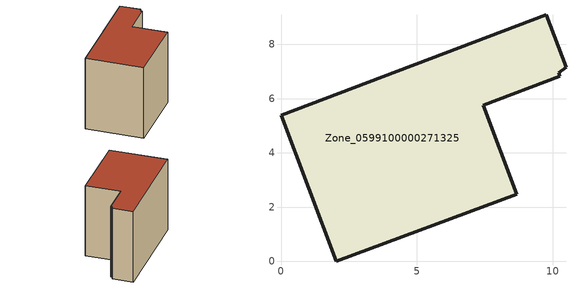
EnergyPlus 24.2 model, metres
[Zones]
Zone_0599100000271325
 floor ground (C_G): 10.22,6.95 10.27,6.81 7.45,5.75 8.68,2.48 2.03,0 0,5.39 9.77,9.09 10.5,7.15 z0
 wall outside (C_F): 2.03,0 8.68,2.48 7.45,5.75 10.27,6.81 10.22,6.95 10.5,7.15 9.77,9.09 0,5.39 2.03,0 z0:7.49
 roof outside (C_R): 10.27,6.81 10.22,6.95 10.5,7.15 9.77,9.09 0,5.39 2.03,0 8.68,2.48 7.45,5.75 z7.49
[BUILDING]
Pand.0599100000271325: North Axis=0; Terrain=City; Loads Convergence Tolerance Value=0.04; Temperature Convergence Tolerance Value=0.4; Solar Distribution=FullExterior; Maximum Number of Warmup Days=25; Minimum Number of Warmup Days=1
[Site:Location]
Rotterdam.The.Hague.AP_ZH_NLD Design_Conditions: Latitude=51.96; Longitude=4.45; Time Zone=1; Elevation=-4.5
[SITE:GROUNDTEMPERATURE:BUILDINGSURFACE]
18, 18, 18, 18, 18, 18, 18, 18, 18, 18, 18, 18
[MATERIAL] Thermal Absorptance=0.9; Solar Absorptance=0.7; Visible Absorptance=0.7
Name | Roughness | Thickness | Conductivity | Density | Specific Heat
G.TI.1946 | MediumSmooth | 0.15 | 1 | 540 | 1210
F.TI.1946 | Rough | 0.3 | 0.857143 | 1920 | 840
R.TI.1946 | MediumRough | 0.2 | 0.1 | 1500 | 1000
[CONSTRUCTION]
C_G: G.TI.1946
C_F: F.TI.1946
C_R: R.TI.1946
[ZONE]
Zone_0599100000271325: Type=1; Multiplier=1; Ceiling Height=Autocalculate; Volume=Autocalculate; Floor Area=autocalculate; Part of Total Floor Area=Yes
[ZONEINFILTRATION:DESIGNFLOWRATE]
Infil_Zone_0599100000271325: Zone or ZoneList or Space or SpaceList=Zone_0599100000271325; Schedule=AlwaysOn; Design Flow Rate Calculation Method=Flow/Area; Flow Rate per Floor Area=0.003; Constant Term Coefficient=1; Temperature Term Coefficient=0; Velocity Term Coefficient=0; Velocity Squared Term Coefficient=0
[HVACTEMPLATE:ZONE:IDEALLOADSAIRSYSTEM]
Zone_0599100000271325: Maximum Heating Supply Air Temperature=50; Minimum Cooling Supply Air Temperature=13; Maximum Heating Supply Air Humidity Ratio=0.0156; Minimum Cooling Supply Air Humidity Ratio=0.0077; Heating Limit=NoLimit; Cooling Limit=NoLimit; Dehumidification Control Type=ConstantSensibleHeatRatio; Cooling Sensible Heat Ratio=0.7; Dehumidification Setpoint=60; Humidification Control Type=None; Humidification Setpoint=30; Outdoor Air Method=None; Outdoor Air Flow Rate per Person=0.00944; Outdoor Air Flow Rate per Zone Floor Area=0; Outdoor Air Flow Rate per Zone=0; Demand Controlled Ventilation Type=None; Outdoor Air Economizer Type=NoEconomizer; Heat Recovery Type=None; Sensible Heat Recovery Effectiveness=0.7; Latent Heat Recovery Effectiveness=0.65
[ZONECONTROL:THERMOSTAT]
ThermostatControl_Zone_0599100000271325: Zone or ZoneList=Zone_0599100000271325; Control Type Schedule=DualSetpointControlType; Control 1=Thermostat_Zone_0599100000271325; Temperature Difference Between Cutout And Setpoint=0
[THERMOSTATSETPOINT:DUALSETPOINT]
Thermostat_Zone_0599100000271325: Heating Setpoint Temperature Schedule=HeatingSetpoint_Zone_0599100000271325; Cooling Setpoint Temperature Schedule=CoolingSetpoint_Zone_0599100000271325
[SCHEDULE:COMPACT]
HeatingSetpoint_Zone_0599100000271325: Through: 12/31, For: AllDays, Until: 24:00, 21
CoolingSetpoint_Zone_0599100000271325: Through: 12/31, For: AllDays, Until: 24:00, 24
DualSetpointControlType: Through: 12/31, For: AllDays, Until: 24:00, 4
AlwaysOn: Through: 12/31, For: AllDays, Until: 24:00, 1
